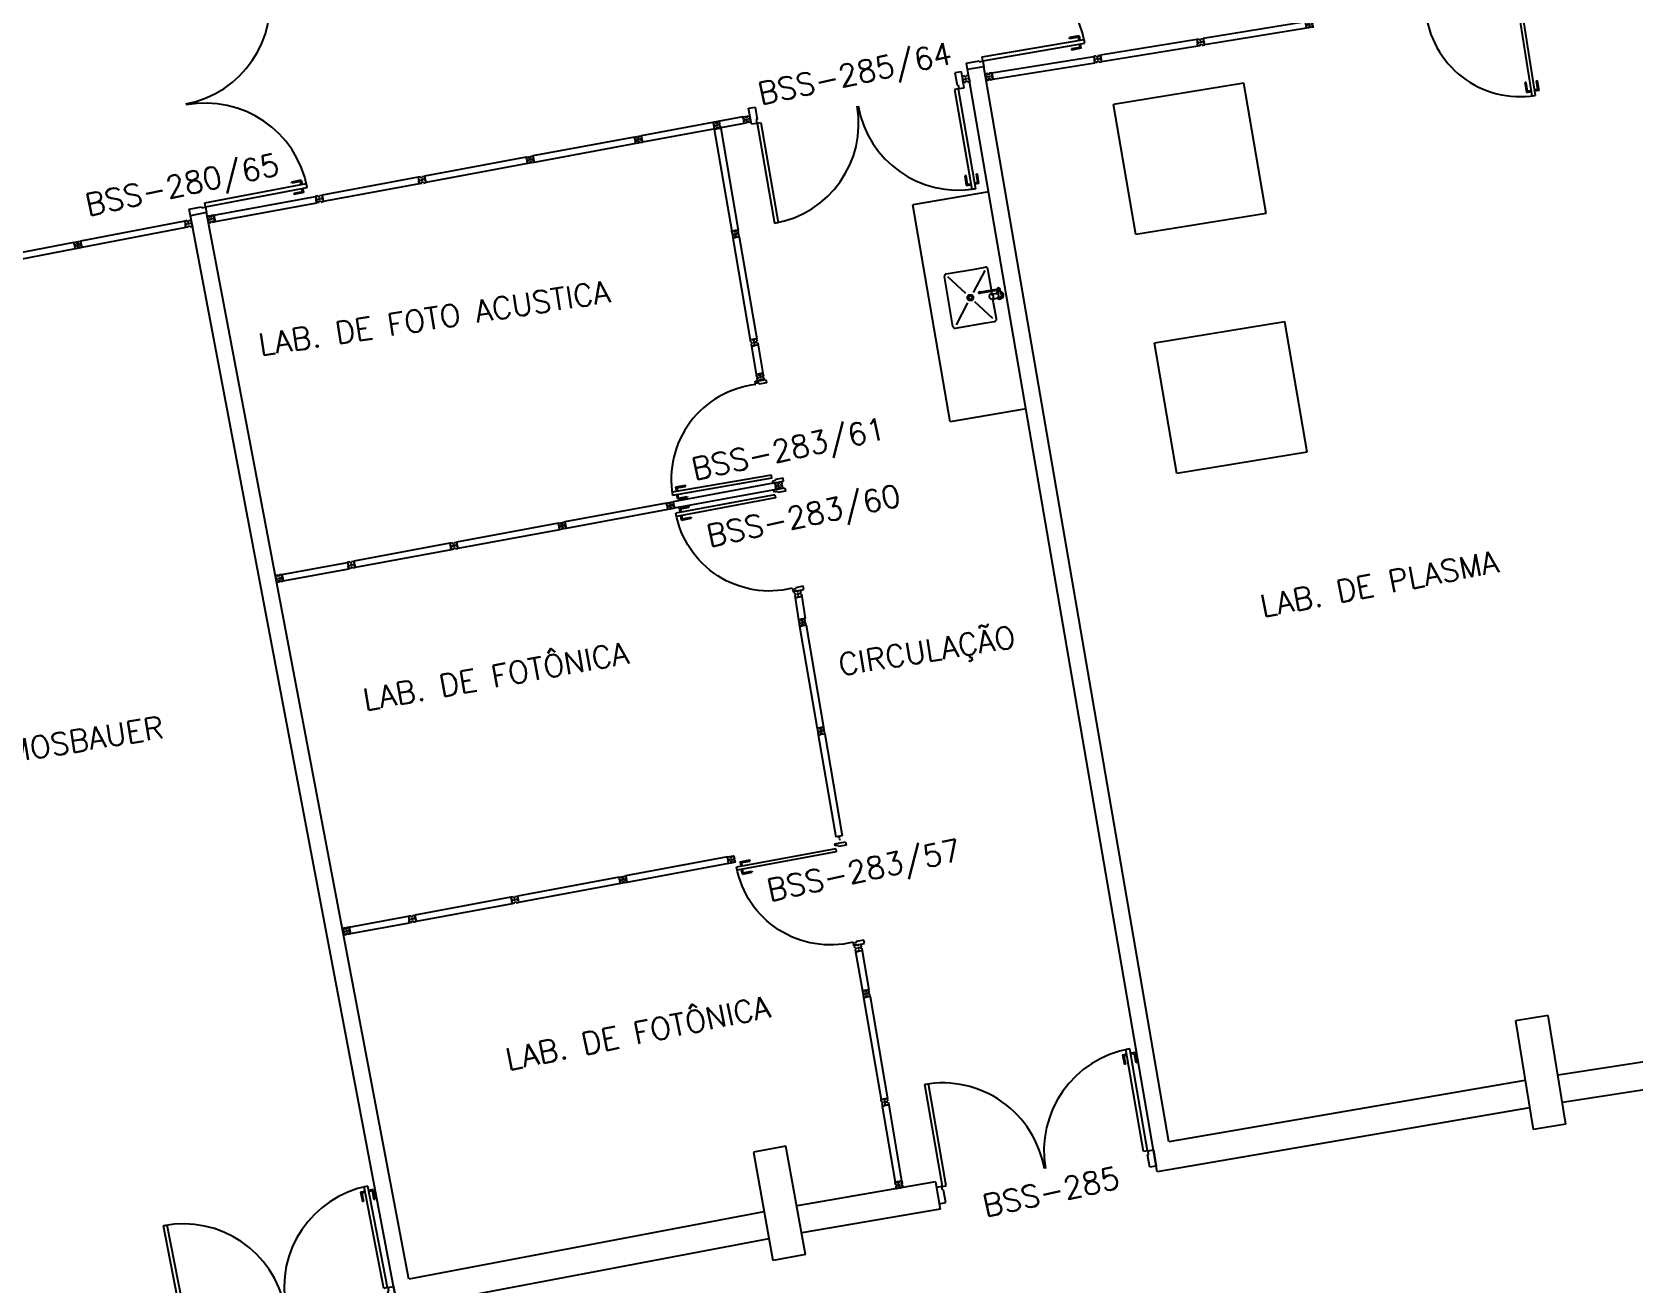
# Model space of a CAD drawing. Extents: x -152 to 150, y 325 to 437.
# Drawn here: x -79.58 to -65.03, y 405.13 to 416.5 of the extents above; entities that cross this region are included whole.
import ezdxf
from ezdxf.enums import TextEntityAlignment as Align

# ---------------------------------------------------------------- set-up
doc = ezdxf.new("R2010")
doc.units = 0
doc.header["$LTSCALE"] = 0.01
doc.header["$MEASUREMENT"] = 0
doc.header["$PDMODE"] = 98
doc.layers.get('0').update_dxf_attribs({"linetype": 'CONTINUOUS'})
doc.layers.get('DEFPOINTS').update_dxf_attribs({"linetype": 'CONTINUOUS'})
for name, color, linetype in [('ALV', 2, 'CONTINUOUS'), ('BANC', 2, 'CONTINUOUS'), ('CARIMBO', 7, 'CONTINUOUS'), ('DIV', 2, 'CONTINUOUS'), ('ESQ', 1, 'CONTINUOUS'), ('ESTR', 3, 'CONTINUOUS'), ('PEÇAS', 1, 'CONTINUOUS'), ('TEXTO', 2, 'CONTINUOUS'), ('TEXTO-CENTRO-CUSTO', 2, 'CONTINUOUS'), ('TEXTO-ENDEREÇO', 2, 'CONTINUOUS')]:
    doc.layers.add(name, color=color, linetype=linetype)
doc.styles.add('1', font='romans.shx')
doc.styles.add('UNB-100', font='simplex.shx', dxfattribs={"height": 3})
doc.styles.add('UNB-100-1', font='simplex.shx', dxfattribs={"height": 0.2})
doc.dimstyles.new('1-600', dxfattribs={"dimtxt": 1.1, "dimasz": 2.5, "dimexe": 2, "dimexo": 4, "dimgap": 0.2, "dimtad": 1, "dimdec": 0, "dimzin": 4, "dimdsep": 46, "dimlunit": 6, "dimtxsty": '1', "dimblk1": 'NONE', "dimblk2": 'NONE', "dimsah": 1, "dimcen": 0, "dimclrd": 2, "dimclre": 2, "dimclrt": 2, "dimadec": 0, "dimazin": 0, "dimtfac": 1, "dimtdec": 0, "dimtmove": 2, "dimatfit": 3, "dimldrblk": 'NONE', "dimfxl": 1, "dimtolj": 1, "dimtzin": 0, "dimarcsym": 0})

# ---------------------------------------------------------------- blocks, each defined once
blk = doc.blocks.new('DIVMT-SSC')
for p, q in [((0, 0.005), (0, -0.005)), ((0, -0.005), (0, 0.005)), ((-0.03, -0.03), (-0.03, -0.97)), ((0.006, -0.03), (-0.006, -0.03)), ((-0.005, 0), (0.005, 0)), ((0.005, 0), (-0.005, 0)), ((0.006, -0.02), (0.006, -0.03)), ((0.03, -0.03), (0.03, -0.97)), ((0.03, -0.97), (-0.03, -0.97)), ((-0.006, -0.98), (-0.006, -0.97)), ((-0.006, -0.98), (0.006, -0.98)), ((0.006, -1.001), (-0.006, -1.001)), ((0.005, -0.97), (-0.005, -0.97)), ((0, -0.994), (0, -1.007)), ((0.006, -0.98), (0.006, -0.97)), ((0, -1.02), (0, -1.021))]:
    blk.add_line(p, q)
blk.add_lwpolyline([(0.006, -0.02), (-0.006, -0.02), (0.006, -0.02), (0.006, -0.03), (0.03, -0.03), (0.03, -0.008), (0.02, -0.008), (0.02, 0.008), (0.03, 0.008), (0.03, 0.03), (0.006, 0.03), (0.006, 0.02), (-0.006, 0.02), (-0.006, 0.03), (-0.03, 0.03), (-0.03, 0.008), (-0.02, 0.008), (-0.02, -0.008), (-0.03, -0.008), (-0.03, -0.03), (-0.006, -0.03), (-0.006, -0.02), (-0.006, -0.03)])
blk = doc.blocks.new('PTDP-SSC')
at = {"color": 2}
for p, q in [((0.055, 1.015), (0.09, 1.015)), ((0.055, 0.075), (0.055, 1.015)), ((0.09, 0.075), (0.09, 1.015)), ((1.91, 0.075), (1.91, 1.015)), ((1.945, 1.015), (1.91, 1.015)), ((1.945, 0.075), (1.945, 1.015)), ((0.05, 0.075), (0, 0.075)), ((0, 0.075), (0, -0.075)), ((0.05, 0.04), (0.05, 0.075)), ((0.06, 0.04), (0.05, 0.04)), ((0.055, 0.075), (0.09, 0.075)), ((0.06, -0.075), (0.06, 0.04)), ((1.945, 0.075), (1.91, 0.075)), ((1.94, -0.075), (1.94, 0.04)), ((1.94, 0.04), (1.95, 0.04)), ((1.95, 0.04), (1.95, 0.075)), ((1.95, 0.075), (2, 0.075)), ((2, 0.075), (2, -0.075)), ((0, -0.075), (0.06, -0.075)), ((2, -0.075), (1.94, -0.075))]:
    blk.add_line(p, q, dxfattribs=at)
at = {"color": 1}
for centre, start, end in [((0.055, 0.075), 0, 90), ((1.945, 0.075), 90, 180)]:
    blk.add_arc(centre, 0.94, start, end, dxfattribs=at)
blk = doc.blocks.new('A$C31074930')
at = {"layer": 'DIV', "linetype": 'Continuous', "rotation": 180}
blk.add_blockref('PTDP-SSC', (1.97, 0.067), dxfattribs=at)
blk = doc.blocks.new('PDV2E-SSC')
at = {"layer": 'DIV'}
for p, q in [((0.034, 0.925), (0.034, 0.835)), ((0.034, 0.925), (0.074, 0.925)), ((0.044, 0.915), (0.044, 0.835)), ((0.044, 0.915), (0.074, 0.915)), ((0.076, 0.05), (0.076, 0.965)), ((0.106, 0.965), (0.076, 0.965)), ((0.106, 0.05), (0.106, 0.965)), ((0.148, 0.925), (0.108, 0.925)), ((0.138, 0.915), (0.108, 0.915)), ((0.138, 0.915), (0.138, 0.835)), ((0.148, 0.925), (0.148, 0.835)), ((0.044, 0.835), (0.034, 0.835)), ((0.138, 0.835), (0.148, 0.835)), ((0.031, 0.05), (0.031, -0.05)), ((0.051, 0.05), (0.031, 0.05)), ((0.051, 0.02), (0.051, 0.05)), ((0.051, 0.02), (0.061, 0.02)), ((0.061, -0.05), (0.061, 0.02)), ((0.076, 0.05), (0.106, 0.05)), ((0.95, 0.02), (0.94, 0.02)), ((0.94, -0.05), (0.94, 0.02)), ((0.95, 0.02), (0.95, 0.05)), ((0.95, 0.05), (0.97, 0.05)), ((0.97, 0.05), (0.97, 0.035)), ((0.97, 0.035), (0.97, -0.035)), ((0.031, -0.05), (0.061, -0.05)), ((0.97, -0.05), (0.94, -0.05)), ((0.97, -0.035), (0.97, -0.05))]:
    blk.add_line(p, q, dxfattribs=at)
at = {"layer": 'DIV', "color": 1}
blk.add_arc((0.076, 0.1), 0.865, 356.6786, 90, dxfattribs=at)
blk = doc.blocks.new('A$C73356FFD')
at = {"layer": 'DIV'}
for p, q in [((0.025, 0.03), (0.035, 0.03)), ((0.035, 0.03), (0.025, 0.03)), ((0.03, 0.025), (0.03, 0.035)), ((0.03, 0.035), (0.03, 0.025))]:
    blk.add_line(p, q, dxfattribs=at)
blk.add_lwpolyline([(0.009, 0.036), (0, 0.036), (0, 0.06), (0.022, 0.06), (0.022, 0.05), (0.038, 0.05), (0.038, 0.06), (0.06, 0.06), (0.06, 0.036), (0.05, 0.036), (0.05, 0.024), (0.06, 0.024), (0.06, 0), (0.038, 0), (0.038, 0.01), (0.022, 0.01), (0.022, 0), (0, 0), (0, 0.024), (0.009, 0.024)], close=True, dxfattribs=at)
blk = doc.blocks.new('A$C19D559F5')
at = {"linetype": 'Continuous'}
blk.add_blockref('A$C73356FFD', (0, 0), dxfattribs=at)
blk = doc.blocks.new('INOXA1-P')
for p, q in [((0.12, 0.23), (0.12, 0.047)), ((0.22, 0.25), (0.14, 0.25)), ((0.15, 0.22), (0.287, 0.043)), ((0.5, 0.25), (0.22, 0.25)), ((0.353, 0.043), (0.49, 0.22)), ((0.52, 0.23), (0.52, -0.23)), ((0.043, 0.008), (0.043, -0.022)), ((0.062, 0.04), (0.071, 0.04)), ((0.131, 0.048), (0.076, 0.043)), ((0.131, -0.002), (0.076, 0.003)), ((0.22, -0.027), (0.054, -0.027)), ((0.22, -0.037), (0.054, -0.037)), ((0.063, -0.003), (0.063, -0.021)), ((0.12, -0.001), (0.12, -0.027)), ((0.12, -0.037), (0.12, -0.23)), ((0.15, -0.22), (0.287, -0.043)), ((0.231, -0.027), (0.22, -0.027)), ((0.231, -0.037), (0.22, -0.037)), ((0.353, -0.043), (0.49, -0.22)), ((0.22, -0.25), (0.14, -0.25)), ((0.5, -0.25), (0.22, -0.25))]:
    blk.add_line(p, q)
blk.add_lwpolyline([(0.076, 0.003), (0.072, 0.004), (0.069, 0.009), (0.067, 0.015), (0.066, 0.023), (0.067, 0.031), (0.069, 0.037), (0.072, 0.042), (0.076, 0.043)])
blk.add_lwpolyline([(0.131, 0.048), (0.137, 0.046), (0.143, 0.041), (0.147, 0.033), (0.148, 0.023), (0.147, 0.013), (0.143, 0.006), (0.137, 0), (0.131, -0.002), (0.125, 0), (0.119, 0.006), (0.115, 0.013), (0.114, 0.023), (0.115, 0.033), (0.119, 0.041), (0.125, 0.046)], close=True)
for radius in [0.0266, 0.0163]:
    blk.add_circle((0.32, 0), radius)
for centre, radius, start, end in [((0.14, 0.23), 0.02, 90, 180), ((0.5, 0.23), 0.02, 360, 90), ((0.054, 0.023), 0.0349, 36.1705, 252.2568), ((0.054, 0.023), 0.0189, 62.7367, 235.7375), ((0.073, -0.003), 0.01, 102.8285, 180), ((0.054, 0.023), 0.0349, 285.5373, 323.9987), ((0.054, -0.032), 0.0145, 20.161, 339.839), ((0.054, -0.032), 0.005, 90.0037, 269.9963), ((0.231, -0.032), 0.00738, 222.6559, 137.3441), ((0.231, -0.032), 0.005, 269.9935, 90.0065), ((0.14, -0.23), 0.02, 180, 270), ((0.5, -0.23), 0.02, 270, 360)]:
    blk.add_arc(centre, radius, start, end)
blk = doc.blocks.new('*D67')
at = {"layer": 'DEFPOINTS', "color": 0, "transparency": 16777216}
for p in [(-16.911, 434.96), (25.872, 428.073), (25.783, 426.576), (-100.778, 416.69), (-100.424, 415.233)]:
    blk.add_point(p, dxfattribs=at)
at = {"layer": 'TEXTO-CENTRO-CUSTO', "color": 2, "lineweight": -2, "transparency": 16777216}
for p, q in [((26.11, 432.066), (26.377, 436.527)), ((-101.723, 420.577), (-102.785, 424.95))]:
    blk.add_line(p, q, dxfattribs=at)
blk.add_arc((0.36, 0.497), 434.806, 86.58537, 103.65854, dxfattribs=at)
at = {"layer": 'TEXTO-CENTRO-CUSTO', "color": 2, "transparency": 16777216, "insert": (-38.525, 434.313), "char_height": 1.1, "attachment_point": 5, "rotation": 5.122, "style": '1'}
blk.add_mtext('\\A1;Física', dxfattribs=at)
blk = doc.blocks.new('_NONE')
at = {"color": 0, "linetype": 'ByBlock'}
blk.add_circle((0, 0), 0.25, dxfattribs=at)
blk = doc.blocks.new('*D69')
at = {"layer": 'DEFPOINTS', "color": 0, "transparency": 16777216}
for p in [(-114.26, 419.921), (-107.85, 414.906), (-107.471, 413.455), (-114.89, 413.002), (-114.486, 411.557)]:
    blk.add_point(p, dxfattribs=at)
at = {"layer": 'TEXTO-CENTRO-CUSTO', "color": 2, "lineweight": -2, "transparency": 16777216}
for p, q in [((-108.86, 418.777), (-109.997, 423.13)), ((-115.966, 416.855), (-117.177, 421.189))]:
    blk.add_line(p, q, dxfattribs=at)
blk.add_arc((0.364, 0.48), 434.821, 104.63415, 105.60976, dxfattribs=at)

msp = doc.modelspace()

# ---------------------------------------------------------------- linework, layer by layer
at = {"layer": 'ALV'}
for p, q in [((-70.935, 416.181), (-71.083, 416.155)), ((-69.362, 406.146), (-71.083, 416.155)), ((-69.256, 406.418), (-70.935, 416.181)), ((-77.993, 414.856), (-78.14, 414.828)), ((-76.258, 404.898), (-78.14, 414.828)), ((-76.157, 405.172), (-77.993, 414.856)), ((-64.459, 407.218), (-65.72, 407.023)), ((-66.023, 406.974), (-69.256, 406.418)), ((-64.42, 406.971), (-65.681, 406.776)), ((-65.981, 406.727), (-69.362, 406.146)), ((-71.375, 406.054), (-72.632, 405.837)), ((-71.375, 406.054), (-71.332, 405.807)), ((-71.332, 405.807), (-72.589, 405.591)), ((-72.934, 405.783), (-76.157, 405.172)), ((-72.888, 405.537), (-76.258, 404.898))]:
    msp.add_line(p, q, dxfattribs=at)
at = {"layer": 'BANC'}
for p, q in [((-68.575, 416.032), (-69.76, 415.838)), ((-68.372, 414.849), (-68.575, 416.032)), ((-69.556, 414.656), (-69.76, 415.838)), ((-68.372, 414.849), (-69.556, 414.656)), ((-68.203, 413.863), (-69.387, 413.67)), ((-67.999, 412.681), (-68.203, 413.863)), ((-69.184, 412.488), (-69.387, 413.67)), ((-67.999, 412.681), (-69.184, 412.488))]:
    msp.add_line(p, q, dxfattribs=at)
at = {"layer": 'DIV'}
for p, q in [((-69.002, 416.428), (-69.878, 416.285)), ((-68.981, 416.432), (-69.002, 416.428)), ((-69.002, 416.428), (-68.993, 416.369)), ((-69.002, 416.428), (-68.999, 416.404)), ((-68.981, 416.432), (-68.979, 416.422)), ((-68.979, 416.422), (-68.963, 416.424)), ((-68.965, 416.434), (-68.943, 416.438)), ((-68.965, 416.434), (-68.963, 416.424)), ((-68.939, 416.414), (-68.943, 416.438)), ((-70.864, 416.126), (-69.938, 416.275)), ((-69.916, 416.279), (-69.937, 416.276)), ((-69.937, 416.276), (-69.928, 416.216)), ((-69.937, 416.276), (-69.933, 416.252)), ((-69.916, 416.279), (-69.914, 416.269)), ((-69.914, 416.269), (-69.898, 416.272)), ((-69.9, 416.282), (-69.878, 416.285)), ((-69.9, 416.282), (-69.898, 416.272)), ((-69.874, 416.262), (-69.878, 416.285)), ((-69.878, 416.285), (-69.868, 416.226)), ((-68.993, 416.369), (-69.868, 416.226)), ((-68.989, 416.406), (-68.999, 416.404)), ((-68.989, 416.406), (-68.999, 416.404)), ((-68.998, 416.403), (-68.997, 416.394)), ((-68.987, 416.394), (-68.997, 416.393)), ((-68.987, 416.394), (-68.997, 416.393)), ((-68.993, 416.369), (-68.997, 416.393)), ((-68.993, 416.369), (-68.996, 416.39)), ((-68.996, 416.39), (-68.993, 416.372)), ((-68.971, 416.372), (-68.993, 416.369)), ((-68.987, 416.394), (-68.989, 416.406)), ((-68.989, 416.406), (-68.987, 416.394)), ((-68.963, 416.404), (-68.973, 416.403)), ((-68.973, 416.403), (-68.963, 416.404)), ((-68.973, 416.382), (-68.957, 416.385)), ((-68.971, 416.372), (-68.973, 416.382)), ((-68.967, 416.398), (-68.969, 416.408)), ((-68.969, 416.408), (-68.967, 416.398)), ((-68.955, 416.375), (-68.957, 416.385)), ((-68.955, 416.375), (-68.933, 416.379)), ((-68.949, 416.413), (-68.939, 416.414)), ((-68.949, 416.413), (-68.947, 416.401)), ((-68.947, 416.401), (-68.937, 416.402)), ((-68.937, 416.402), (-68.933, 416.379)), ((-70.864, 416.126), (-70.854, 416.067)), ((-70.854, 416.067), (-69.927, 416.216)), ((-69.924, 416.253), (-69.933, 416.252)), ((-69.924, 416.253), (-69.933, 416.252)), ((-69.933, 416.251), (-69.932, 416.241)), ((-69.922, 416.242), (-69.932, 416.24)), ((-69.922, 416.242), (-69.932, 416.24)), ((-69.928, 416.216), (-69.932, 416.24)), ((-69.928, 416.216), (-69.931, 416.237)), ((-69.931, 416.237), (-69.928, 416.219)), ((-69.906, 416.22), (-69.928, 416.216)), ((-69.922, 416.242), (-69.924, 416.253)), ((-69.924, 416.253), (-69.922, 416.242)), ((-69.922, 416.248), (-69.923, 416.248)), ((-69.897, 416.252), (-69.91, 416.25)), ((-69.898, 416.252), (-69.908, 416.25)), ((-69.908, 416.25), (-69.898, 416.252)), ((-69.908, 416.23), (-69.892, 416.232)), ((-69.906, 416.22), (-69.908, 416.23)), ((-69.905, 416.257), (-69.903, 416.245)), ((-69.902, 416.246), (-69.904, 416.256)), ((-69.904, 416.256), (-69.902, 416.246)), ((-69.89, 416.223), (-69.892, 416.232)), ((-69.89, 416.223), (-69.868, 416.226)), ((-69.884, 416.26), (-69.874, 416.262)), ((-69.884, 416.26), (-69.874, 416.262)), ((-69.884, 416.26), (-69.882, 416.248)), ((-69.882, 416.248), (-69.884, 416.26)), ((-69.882, 416.248), (-69.872, 416.25)), ((-69.882, 416.248), (-69.872, 416.25)), ((-69.874, 416.261), (-69.872, 416.251)), ((-69.872, 416.25), (-69.868, 416.226)), ((-71.112, 416.098), (-71.134, 416.094)), ((-71.134, 416.094), (-71.129, 416.07)), ((-71.134, 416.094), (-71.123, 416.035)), ((-71.12, 416.072), (-71.129, 416.07)), ((-71.12, 416.072), (-71.129, 416.07)), ((-71.129, 416.069), (-71.127, 416.06)), ((-71.118, 416.06), (-71.127, 416.059)), ((-71.118, 416.06), (-71.127, 416.059)), ((-71.123, 416.035), (-71.127, 416.059)), ((-71.126, 416.056), (-71.123, 416.038)), ((-71.123, 416.035), (-71.126, 416.056)), ((-71.101, 416.039), (-71.123, 416.035)), ((-71.12, 416.072), (-71.118, 416.06)), ((-71.118, 416.06), (-71.12, 416.072)), ((-71.112, 416.098), (-71.11, 416.088)), ((-71.11, 416.088), (-71.094, 416.091)), ((-71.104, 416.069), (-71.094, 416.071)), ((-71.094, 416.071), (-71.104, 416.069)), ((-71.103, 416.049), (-71.087, 416.052)), ((-71.101, 416.039), (-71.103, 416.049)), ((-71.1, 416.075), (-71.098, 416.065)), ((-71.098, 416.065), (-71.1, 416.075)), ((-71.096, 416.101), (-71.075, 416.105)), ((-71.096, 416.101), (-71.094, 416.091)), ((-71.085, 416.042), (-71.087, 416.052)), ((-71.085, 416.042), (-71.064, 416.046)), ((-71.08, 416.08), (-71.07, 416.081)), ((-71.08, 416.08), (-71.077, 416.068)), ((-71.077, 416.068), (-71.068, 416.07)), ((-71.07, 416.081), (-71.075, 416.105)), ((-71.068, 416.07), (-71.064, 416.046)), ((-70.908, 416.088), (-70.909, 416.088)), ((-70.882, 416.092), (-70.896, 416.09)), ((-70.89, 416.098), (-70.888, 416.085)), ((-70.869, 416.101), (-70.86, 416.102)), ((-70.867, 416.089), (-70.869, 416.101)), ((-70.867, 416.089), (-70.858, 416.09)), ((-70.86, 416.101), (-70.858, 416.091)), ((-76.073, 415.177), (-76.945, 415.015)), ((-76.062, 415.118), (-76.934, 414.956)), ((-76.051, 415.181), (-76.073, 415.177)), ((-76.073, 415.177), (-76.069, 415.154)), ((-76.073, 415.177), (-76.062, 415.118)), ((-76.059, 415.155), (-76.069, 415.154)), ((-76.059, 415.155), (-76.069, 415.154)), ((-76.068, 415.153), (-76.067, 415.143)), ((-76.057, 415.143), (-76.066, 415.142)), ((-76.057, 415.143), (-76.066, 415.142)), ((-76.062, 415.118), (-76.066, 415.142)), ((-76.066, 415.139), (-76.062, 415.121)), ((-76.062, 415.118), (-76.066, 415.139)), ((-76.04, 415.122), (-76.062, 415.118)), ((-76.059, 415.155), (-76.057, 415.143)), ((-76.057, 415.143), (-76.059, 415.155)), ((-76.051, 415.181), (-76.049, 415.171)), ((-76.049, 415.171), (-76.034, 415.174)), ((-76.043, 415.152), (-76.033, 415.154)), ((-76.033, 415.154), (-76.043, 415.152)), ((-76.042, 415.132), (-76.026, 415.135)), ((-76.04, 415.122), (-76.042, 415.132)), ((-76.039, 415.158), (-76.037, 415.148)), ((-76.037, 415.148), (-76.039, 415.158)), ((-76.036, 415.184), (-76.014, 415.188)), ((-76.036, 415.184), (-76.034, 415.174)), ((-76.025, 415.125), (-76.026, 415.135)), ((-76.025, 415.125), (-76.003, 415.129)), ((-76.019, 415.163), (-76.01, 415.164)), ((-76.019, 415.163), (-76.017, 415.151)), ((-76.017, 415.151), (-76.007, 415.153)), ((-76.01, 415.164), (-76.014, 415.188)), ((-76.007, 415.153), (-76.003, 415.129)), ((-71.097, 415.192), (-71.107, 415.19)), ((-71.093, 415.101), (-71.107, 415.19)), ((-71.085, 415.113), (-71.097, 415.192)), ((-71.093, 415.101), (-71.053, 415.107)), ((-71.085, 415.113), (-71.055, 415.117)), ((-70.991, 415.127), (-71.021, 415.123)), ((-70.98, 415.119), (-71.019, 415.113)), ((-71.004, 415.207), (-70.994, 415.208)), ((-70.991, 415.127), (-71.004, 415.207)), ((-70.98, 415.119), (-70.994, 415.208)), ((-77.927, 414.833), (-77.005, 415.003)), ((-76.983, 415.008), (-77.004, 415.004)), ((-77.004, 415.004), (-77, 414.98)), ((-77.004, 415.004), (-76.993, 414.945)), ((-76.99, 414.982), (-77, 414.98)), ((-76.99, 414.982), (-77, 414.98)), ((-77, 414.979), (-76.998, 414.969)), ((-76.988, 414.97), (-76.998, 414.968)), ((-76.988, 414.97), (-76.998, 414.968)), ((-76.993, 414.945), (-76.998, 414.968)), ((-76.997, 414.966), (-76.994, 414.948)), ((-76.993, 414.945), (-76.997, 414.966)), ((-76.99, 414.982), (-76.988, 414.97)), ((-76.988, 414.97), (-76.99, 414.982)), ((-76.989, 414.976), (-76.99, 414.976)), ((-76.983, 415.008), (-76.981, 414.998)), ((-76.981, 414.998), (-76.965, 415.001)), ((-76.963, 414.981), (-76.976, 414.979)), ((-76.974, 414.979), (-76.964, 414.981)), ((-76.964, 414.981), (-76.974, 414.979)), ((-76.973, 414.959), (-76.958, 414.962)), ((-76.971, 414.986), (-76.969, 414.974)), ((-76.97, 414.985), (-76.968, 414.975)), ((-76.968, 414.975), (-76.97, 414.985)), ((-76.967, 415.011), (-76.945, 415.015)), ((-76.967, 415.011), (-76.965, 415.001)), ((-76.956, 414.952), (-76.958, 414.962)), ((-76.95, 414.989), (-76.941, 414.991)), ((-76.95, 414.989), (-76.941, 414.991)), ((-76.948, 414.978), (-76.95, 414.989)), ((-76.95, 414.989), (-76.948, 414.978)), ((-76.948, 414.978), (-76.939, 414.979)), ((-76.948, 414.978), (-76.939, 414.979)), ((-76.945, 415.015), (-76.934, 414.956)), ((-76.941, 414.991), (-76.945, 415.015)), ((-76.941, 414.99), (-76.939, 414.98)), ((-76.939, 414.979), (-76.934, 414.956)), ((-77.927, 414.833), (-77.916, 414.774)), ((-77.916, 414.775), (-76.993, 414.945)), ((-76.972, 414.949), (-76.993, 414.945)), ((-76.972, 414.949), (-76.973, 414.959)), ((-76.956, 414.952), (-76.934, 414.956)), ((-78.191, 414.779), (-79.138, 414.597)), ((-78.18, 414.72), (-79.127, 414.538)), ((-78.17, 414.783), (-78.191, 414.779)), ((-78.191, 414.779), (-78.18, 414.72)), ((-78.191, 414.779), (-78.187, 414.755)), ((-78.178, 414.757), (-78.187, 414.755)), ((-78.178, 414.757), (-78.187, 414.755)), ((-78.187, 414.754), (-78.185, 414.745)), ((-78.175, 414.745), (-78.185, 414.744)), ((-78.175, 414.745), (-78.185, 414.744)), ((-78.18, 414.72), (-78.185, 414.744)), ((-78.184, 414.741), (-78.181, 414.723)), ((-78.18, 414.72), (-78.184, 414.741)), ((-78.159, 414.724), (-78.18, 414.72)), ((-78.178, 414.757), (-78.175, 414.745)), ((-78.175, 414.745), (-78.178, 414.757)), ((-78.17, 414.783), (-78.168, 414.773)), ((-78.168, 414.773), (-78.152, 414.776)), ((-78.161, 414.754), (-78.151, 414.756)), ((-78.151, 414.756), (-78.161, 414.754)), ((-78.16, 414.734), (-78.145, 414.737)), ((-78.159, 414.724), (-78.16, 414.734)), ((-78.157, 414.76), (-78.155, 414.75)), ((-78.155, 414.75), (-78.157, 414.76)), ((-78.154, 414.786), (-78.133, 414.79)), ((-78.154, 414.786), (-78.152, 414.776)), ((-78.143, 414.727), (-78.145, 414.737)), ((-78.143, 414.727), (-78.121, 414.731)), ((-78.137, 414.765), (-78.128, 414.767)), ((-78.137, 414.765), (-78.135, 414.753)), ((-78.135, 414.753), (-78.126, 414.755)), ((-78.128, 414.767), (-78.133, 414.79)), ((-78.126, 414.755), (-78.121, 414.731)), ((-77.97, 414.795), (-77.972, 414.795)), ((-77.945, 414.8), (-77.958, 414.797)), ((-77.953, 414.805), (-77.951, 414.792)), ((-77.932, 414.808), (-77.923, 414.81)), ((-77.93, 414.796), (-77.932, 414.808)), ((-77.93, 414.796), (-77.92, 414.798)), ((-77.922, 414.809), (-77.921, 414.799)), ((-79.181, 414.558), (-79.182, 414.558)), ((-79.155, 414.563), (-79.169, 414.56)), ((-79.164, 414.568), (-79.161, 414.556)), ((-79.143, 414.572), (-79.133, 414.573)), ((-79.14, 414.56), (-79.143, 414.572)), ((-79.14, 414.56), (-79.131, 414.562)), ((-79.138, 414.597), (-79.127, 414.538)), ((-79.133, 414.572), (-79.131, 414.563)), ((-73.032, 413.705), (-73.056, 413.701)), ((-73.052, 413.679), (-73.056, 413.701)), ((-73.052, 413.679), (-73.042, 413.681)), ((-73.049, 413.664), (-73.039, 413.665)), ((-73.049, 413.664), (-73.046, 413.642)), ((-72.986, 413.652), (-73.046, 413.642)), ((-73.039, 413.665), (-73.042, 413.681)), ((-73.03, 413.696), (-73.032, 413.705)), ((-73.019, 413.698), (-73.03, 413.696)), ((-73.016, 413.678), (-73.026, 413.676)), ((-73.026, 413.676), (-73.016, 413.678)), ((-73.012, 413.657), (-73.023, 413.655)), ((-73.023, 413.655), (-73.012, 413.657)), ((-73.023, 413.655), (-73.022, 413.646)), ((-73.023, 413.655), (-73.022, 413.646)), ((-73.02, 413.672), (-73.022, 413.682)), ((-73.022, 413.682), (-73.02, 413.672)), ((-73.02, 413.707), (-72.997, 413.711)), ((-73.019, 413.698), (-73.02, 413.707)), ((-73.012, 413.657), (-73.01, 413.648)), ((-73.012, 413.657), (-73.01, 413.648)), ((-72.986, 413.652), (-73.01, 413.648)), ((-72.993, 413.69), (-73.003, 413.688)), ((-73, 413.672), (-73.003, 413.688)), ((-72.99, 413.674), (-73, 413.672)), ((-72.993, 413.69), (-72.997, 413.711)), ((-72.99, 413.674), (-72.986, 413.652)), ((-72.986, 413.652), (-72.943, 413.397)), ((-73.046, 413.642), (-73.022, 413.646)), ((-73.046, 413.642), (-73.025, 413.646)), ((-73.046, 413.642), (-73.002, 413.387)), ((-73.025, 413.646), (-73.043, 413.643)), ((-73.011, 413.648), (-73.021, 413.646)), ((-72.943, 413.397), (-73.002, 413.387)), ((-72.976, 413.382), (-72.978, 413.391)), ((-72.967, 413.393), (-72.977, 413.391)), ((-72.976, 413.382), (-72.965, 413.384)), ((-72.961, 413.363), (-72.973, 413.361)), ((-72.968, 413.369), (-72.966, 413.355)), ((-72.965, 413.384), (-72.966, 413.393)), ((-72.964, 413.343), (-72.964, 413.342)), ((-75.783, 411.854), (-76.655, 411.692)), ((-75.772, 411.795), (-76.644, 411.633)), ((-75.761, 411.858), (-75.783, 411.854)), ((-75.783, 411.854), (-75.772, 411.795)), ((-75.783, 411.854), (-75.778, 411.83)), ((-75.769, 411.832), (-75.778, 411.83)), ((-75.769, 411.832), (-75.778, 411.83)), ((-75.778, 411.829), (-75.776, 411.82)), ((-75.767, 411.82), (-75.776, 411.819)), ((-75.767, 411.82), (-75.776, 411.819)), ((-75.772, 411.795), (-75.776, 411.819)), ((-75.772, 411.795), (-75.776, 411.816)), ((-75.776, 411.816), (-75.772, 411.798)), ((-75.75, 411.799), (-75.772, 411.795)), ((-75.767, 411.82), (-75.769, 411.832)), ((-75.769, 411.832), (-75.767, 411.82)), ((-75.761, 411.858), (-75.759, 411.848)), ((-75.759, 411.848), (-75.743, 411.851)), ((-75.743, 411.831), (-75.753, 411.829)), ((-75.753, 411.829), (-75.743, 411.831)), ((-75.752, 411.809), (-75.736, 411.812)), ((-75.75, 411.799), (-75.752, 411.809)), ((-75.747, 411.825), (-75.749, 411.835)), ((-75.749, 411.835), (-75.747, 411.825)), ((-75.745, 411.861), (-75.724, 411.865)), ((-75.745, 411.861), (-75.743, 411.851)), ((-75.734, 411.802), (-75.736, 411.812)), ((-75.734, 411.802), (-75.713, 411.806)), ((-75.729, 411.84), (-75.719, 411.841)), ((-75.729, 411.84), (-75.726, 411.828)), ((-75.726, 411.828), (-75.717, 411.829)), ((-75.719, 411.841), (-75.724, 411.865)), ((-75.717, 411.829), (-75.713, 411.806)), ((-77.309, 411.571), (-76.714, 411.68)), ((-77.298, 411.512), (-76.703, 411.621)), ((-76.692, 411.685), (-76.714, 411.681)), ((-76.714, 411.681), (-76.703, 411.622)), ((-76.714, 411.681), (-76.71, 411.657)), ((-76.7, 411.659), (-76.71, 411.657)), ((-76.7, 411.659), (-76.71, 411.657)), ((-76.709, 411.656), (-76.708, 411.646)), ((-76.698, 411.647), (-76.707, 411.645)), ((-76.698, 411.647), (-76.707, 411.645)), ((-76.703, 411.622), (-76.707, 411.645)), ((-76.703, 411.622), (-76.707, 411.642)), ((-76.707, 411.642), (-76.704, 411.625)), ((-76.681, 411.626), (-76.703, 411.622)), ((-76.698, 411.647), (-76.7, 411.659)), ((-76.7, 411.659), (-76.698, 411.647)), ((-76.698, 411.653), (-76.699, 411.653)), ((-76.692, 411.685), (-76.69, 411.675)), ((-76.69, 411.675), (-76.675, 411.678)), ((-76.673, 411.658), (-76.686, 411.655)), ((-76.674, 411.658), (-76.684, 411.656)), ((-76.684, 411.656), (-76.674, 411.658)), ((-76.683, 411.636), (-76.667, 411.638)), ((-76.681, 411.626), (-76.683, 411.636)), ((-76.681, 411.663), (-76.678, 411.65)), ((-76.678, 411.652), (-76.68, 411.662)), ((-76.68, 411.662), (-76.678, 411.652)), ((-76.677, 411.688), (-76.655, 411.692)), ((-76.677, 411.688), (-76.675, 411.678)), ((-76.666, 411.629), (-76.667, 411.638)), ((-76.666, 411.629), (-76.644, 411.633)), ((-76.66, 411.666), (-76.651, 411.668)), ((-76.66, 411.666), (-76.651, 411.668)), ((-76.66, 411.666), (-76.658, 411.654)), ((-76.658, 411.654), (-76.66, 411.666)), ((-76.658, 411.654), (-76.648, 411.656)), ((-76.658, 411.654), (-76.648, 411.656)), ((-76.651, 411.668), (-76.655, 411.692)), ((-76.655, 411.692), (-76.644, 411.633)), ((-76.65, 411.667), (-76.649, 411.657)), ((-76.648, 411.656), (-76.644, 411.633)), ((-77.352, 411.533), (-77.353, 411.532)), ((-77.327, 411.537), (-77.34, 411.535)), ((-77.335, 411.542), (-77.332, 411.53)), ((-77.314, 411.546), (-77.305, 411.548)), ((-77.312, 411.534), (-77.314, 411.546)), ((-77.312, 411.534), (-77.302, 411.536)), ((-77.309, 411.571), (-77.298, 411.512)), ((-77.304, 411.547), (-77.302, 411.537)), ((-72.635, 411.422), (-72.659, 411.418)), ((-72.655, 411.396), (-72.659, 411.418)), ((-72.655, 411.396), (-72.645, 411.398)), ((-72.652, 411.38), (-72.642, 411.382)), ((-72.652, 411.38), (-72.649, 411.358)), ((-72.589, 411.369), (-72.649, 411.358)), ((-72.649, 411.358), (-72.625, 411.363)), ((-72.649, 411.358), (-72.628, 411.362)), ((-72.649, 411.358), (-72.619, 411.159)), ((-72.628, 411.362), (-72.646, 411.359)), ((-72.642, 411.382), (-72.645, 411.398)), ((-72.633, 411.412), (-72.635, 411.422)), ((-72.622, 411.414), (-72.633, 411.412)), ((-72.619, 411.394), (-72.629, 411.392)), ((-72.629, 411.392), (-72.619, 411.394)), ((-72.615, 411.374), (-72.627, 411.372)), ((-72.627, 411.372), (-72.615, 411.374)), ((-72.627, 411.372), (-72.625, 411.363)), ((-72.627, 411.372), (-72.625, 411.363)), ((-72.623, 411.388), (-72.625, 411.398)), ((-72.625, 411.398), (-72.623, 411.388)), ((-72.614, 411.364), (-72.624, 411.363)), ((-72.623, 411.424), (-72.6, 411.428)), ((-72.622, 411.414), (-72.623, 411.424)), ((-72.615, 411.374), (-72.613, 411.365)), ((-72.615, 411.374), (-72.613, 411.365)), ((-72.589, 411.369), (-72.613, 411.365)), ((-72.596, 411.406), (-72.606, 411.404)), ((-72.603, 411.389), (-72.606, 411.404)), ((-72.593, 411.39), (-72.603, 411.389)), ((-72.596, 411.406), (-72.6, 411.428)), ((-72.593, 411.39), (-72.589, 411.369)), ((-72.589, 411.369), (-72.559, 411.169)), ((-72.559, 411.169), (-72.619, 411.159)), ((-72.593, 411.154), (-72.595, 411.163)), ((-72.584, 411.165), (-72.594, 411.163)), ((-72.593, 411.154), (-72.582, 411.156)), ((-72.578, 411.135), (-72.59, 411.133)), ((-72.585, 411.141), (-72.583, 411.127)), ((-72.582, 411.156), (-72.583, 411.165)), ((-72.581, 411.115), (-72.58, 411.114)), ((-75.23, 408.639), (-76.102, 408.477)), ((-75.219, 408.58), (-76.091, 408.418)), ((-75.208, 408.643), (-75.23, 408.639)), ((-75.23, 408.639), (-75.219, 408.58)), ((-75.23, 408.639), (-75.226, 408.616)), ((-75.216, 408.618), (-75.226, 408.616)), ((-75.216, 408.618), (-75.226, 408.616)), ((-75.225, 408.615), (-75.224, 408.605)), ((-75.214, 408.606), (-75.223, 408.604)), ((-75.214, 408.606), (-75.223, 408.604)), ((-75.219, 408.58), (-75.223, 408.604)), ((-75.219, 408.58), (-75.223, 408.601)), ((-75.223, 408.601), (-75.22, 408.583)), ((-75.197, 408.584), (-75.219, 408.58)), ((-75.214, 408.606), (-75.216, 408.618)), ((-75.216, 408.618), (-75.214, 408.606)), ((-75.208, 408.643), (-75.206, 408.634)), ((-75.206, 408.634), (-75.191, 408.637)), ((-75.19, 408.616), (-75.2, 408.615)), ((-75.2, 408.615), (-75.19, 408.616)), ((-75.199, 408.594), (-75.183, 408.597)), ((-75.197, 408.584), (-75.199, 408.594)), ((-75.194, 408.61), (-75.196, 408.62)), ((-75.196, 408.62), (-75.194, 408.61)), ((-75.193, 408.646), (-75.171, 408.65)), ((-75.193, 408.646), (-75.191, 408.637)), ((-75.182, 408.587), (-75.183, 408.597)), ((-75.182, 408.587), (-75.16, 408.591)), ((-75.176, 408.625), (-75.167, 408.627)), ((-75.176, 408.625), (-75.174, 408.613)), ((-75.174, 408.613), (-75.164, 408.615)), ((-75.167, 408.627), (-75.171, 408.65)), ((-75.164, 408.615), (-75.16, 408.591)), ((-76.698, 408.368), (-76.162, 408.466)), ((-76.14, 408.47), (-76.161, 408.466)), ((-76.161, 408.466), (-76.15, 408.407)), ((-76.161, 408.466), (-76.157, 408.443)), ((-76.148, 408.444), (-76.157, 408.443)), ((-76.148, 408.444), (-76.157, 408.443)), ((-76.157, 408.442), (-76.155, 408.432)), ((-76.145, 408.433), (-76.155, 408.431)), ((-76.145, 408.433), (-76.155, 408.431)), ((-76.15, 408.407), (-76.155, 408.431)), ((-76.15, 408.407), (-76.154, 408.428)), ((-76.154, 408.428), (-76.151, 408.41)), ((-76.145, 408.433), (-76.148, 408.444)), ((-76.148, 408.444), (-76.145, 408.433)), ((-76.146, 408.439), (-76.147, 408.438)), ((-76.14, 408.47), (-76.138, 408.46)), ((-76.138, 408.46), (-76.122, 408.463)), ((-76.12, 408.443), (-76.133, 408.441)), ((-76.121, 408.443), (-76.131, 408.441)), ((-76.131, 408.441), (-76.121, 408.443)), ((-76.13, 408.421), (-76.115, 408.424)), ((-76.129, 408.411), (-76.13, 408.421)), ((-76.128, 408.448), (-76.126, 408.436)), ((-76.125, 408.437), (-76.127, 408.447)), ((-76.127, 408.447), (-76.125, 408.437)), ((-76.124, 408.473), (-76.102, 408.477)), ((-76.124, 408.473), (-76.122, 408.463)), ((-76.113, 408.414), (-76.115, 408.424)), ((-76.113, 408.414), (-76.091, 408.418)), ((-76.107, 408.452), (-76.098, 408.454)), ((-76.107, 408.452), (-76.098, 408.454)), ((-76.107, 408.452), (-76.105, 408.44)), ((-76.105, 408.44), (-76.107, 408.452)), ((-76.105, 408.44), (-76.096, 408.442)), ((-76.105, 408.44), (-76.096, 408.442)), ((-76.098, 408.454), (-76.102, 408.477)), ((-76.102, 408.477), (-76.091, 408.418)), ((-76.098, 408.453), (-76.096, 408.443)), ((-76.096, 408.442), (-76.091, 408.418)), ((-76.741, 408.329), (-76.742, 408.329)), ((-76.716, 408.334), (-76.729, 408.331)), ((-76.724, 408.339), (-76.722, 408.326)), ((-76.703, 408.342), (-76.694, 408.344)), ((-76.701, 408.331), (-76.703, 408.342)), ((-76.701, 408.331), (-76.691, 408.332)), ((-76.698, 408.368), (-76.687, 408.309)), ((-76.693, 408.343), (-76.692, 408.333)), ((-76.687, 408.309), (-76.15, 408.407)), ((-76.129, 408.411), (-76.15, 408.407)), ((-72.087, 408.207), (-72.11, 408.203)), ((-72.107, 408.181), (-72.11, 408.203)), ((-72.107, 408.181), (-72.097, 408.183)), ((-72.104, 408.166), (-72.094, 408.167)), ((-72.104, 408.166), (-72.1, 408.144)), ((-72.041, 408.154), (-72.1, 408.144)), ((-72.1, 408.144), (-72.077, 408.148)), ((-72.1, 408.144), (-72.079, 408.148)), ((-72.1, 408.144), (-72.039, 407.788)), ((-72.094, 408.167), (-72.097, 408.183)), ((-72.079, 408.148), (-72.097, 408.145)), ((-72.085, 408.198), (-72.087, 408.207)), ((-72.073, 408.2), (-72.085, 408.198)), ((-72.071, 408.18), (-72.081, 408.178)), ((-72.081, 408.178), (-72.071, 408.18)), ((-72.066, 408.159), (-72.078, 408.157)), ((-72.078, 408.157), (-72.066, 408.159)), ((-72.078, 408.157), (-72.077, 408.148)), ((-72.078, 408.157), (-72.077, 408.148)), ((-72.075, 408.174), (-72.077, 408.184)), ((-72.077, 408.184), (-72.075, 408.174)), ((-72.066, 408.15), (-72.076, 408.148)), ((-72.075, 408.209), (-72.051, 408.213)), ((-72.073, 408.2), (-72.075, 408.209)), ((-72.066, 408.159), (-72.065, 408.15)), ((-72.066, 408.159), (-72.065, 408.15)), ((-72.041, 408.154), (-72.065, 408.15)), ((-72.047, 408.192), (-72.057, 408.19)), ((-72.055, 408.174), (-72.057, 408.19)), ((-72.045, 408.176), (-72.055, 408.174)), ((-72.047, 408.192), (-72.051, 408.213)), ((-72.045, 408.176), (-72.041, 408.154)), ((-72.041, 408.154), (-71.98, 407.798)), ((-71.98, 407.798), (-72.039, 407.788)), ((-72.014, 407.783), (-72.015, 407.792)), ((-72.004, 407.794), (-72.014, 407.792)), ((-72.014, 407.783), (-72.002, 407.785)), ((-71.998, 407.764), (-72.01, 407.762)), ((-72.005, 407.77), (-72.003, 407.756)), ((-72.002, 407.785), (-72.003, 407.794)), ((-72.001, 407.744), (-72.001, 407.743)), ((-71.846, 406.806), (-71.869, 406.802)), ((-71.866, 406.781), (-71.869, 406.802)), ((-71.866, 406.781), (-71.856, 406.782)), ((-71.863, 406.765), (-71.853, 406.767)), ((-71.863, 406.765), (-71.859, 406.743)), ((-71.8, 406.753), (-71.859, 406.743)), ((-71.859, 406.743), (-71.836, 406.747)), ((-71.859, 406.743), (-71.839, 406.747)), ((-71.859, 406.743), (-71.742, 406.051)), ((-71.853, 406.767), (-71.856, 406.782)), ((-71.839, 406.747), (-71.856, 406.744)), ((-71.844, 406.797), (-71.846, 406.806)), ((-71.832, 406.799), (-71.844, 406.797)), ((-71.83, 406.779), (-71.84, 406.777)), ((-71.84, 406.777), (-71.83, 406.779)), ((-71.825, 406.759), (-71.837, 406.757)), ((-71.837, 406.757), (-71.825, 406.759)), ((-71.837, 406.757), (-71.836, 406.747)), ((-71.837, 406.757), (-71.836, 406.747)), ((-71.834, 406.773), (-71.836, 406.783)), ((-71.836, 406.783), (-71.834, 406.773)), ((-71.825, 406.749), (-71.835, 406.748)), ((-71.834, 406.809), (-71.81, 406.813)), ((-71.832, 406.799), (-71.834, 406.809)), ((-71.825, 406.759), (-71.824, 406.749)), ((-71.825, 406.759), (-71.824, 406.749)), ((-71.8, 406.753), (-71.824, 406.749)), ((-71.807, 406.791), (-71.816, 406.789)), ((-71.814, 406.773), (-71.816, 406.789)), ((-71.804, 406.775), (-71.814, 406.773)), ((-71.807, 406.791), (-71.81, 406.813)), ((-71.804, 406.775), (-71.8, 406.753)), ((-71.8, 406.753), (-71.683, 406.061)), ((-71.683, 406.061), (-71.742, 406.051)), ((-71.717, 406.045), (-71.718, 406.055)), ((-71.707, 406.057), (-71.717, 406.055)), ((-71.717, 406.045), (-71.705, 406.047)), ((-71.701, 406.027), (-71.713, 406.024)), ((-71.708, 406.032), (-71.706, 406.019)), ((-71.705, 406.047), (-71.706, 406.057)), ((-71.704, 406.007), (-71.704, 406.006))]:
    msp.add_line(p, q, dxfattribs=at)
at = {"layer": 'ESQ'}
for p, q in [((-70.071, 416.461), (-70.159, 416.445)), ((-70.158, 416.435), (-70.159, 416.445)), ((-70.079, 416.449), (-70.158, 416.435)), ((-70.079, 416.449), (-70.074, 416.42)), ((-70.071, 416.461), (-70.064, 416.422)), ((-70.062, 416.356), (-70.141, 416.342)), ((-70.141, 416.342), (-70.139, 416.332)), ((-70.051, 416.348), (-70.139, 416.332)), ((-70.062, 416.356), (-70.067, 416.386)), ((-70.051, 416.348), (-70.058, 416.387)), ((-77.134, 415.15), (-77.222, 415.133)), ((-77.22, 415.123), (-77.222, 415.133)), ((-77.142, 415.139), (-77.22, 415.123)), ((-77.142, 415.139), (-77.136, 415.11)), ((-77.134, 415.15), (-77.126, 415.111)), ((-77.123, 415.046), (-77.202, 415.03)), ((-77.202, 415.03), (-77.2, 415.02)), ((-77.111, 415.038), (-77.2, 415.02)), ((-77.123, 415.046), (-77.129, 415.075)), ((-77.111, 415.038), (-77.119, 415.077)), ((-69.676, 407.208), (-69.637, 407.216)), ((-69.676, 407.208), (-69.659, 407.12)), ((-69.665, 407.2), (-69.635, 407.206)), ((-69.665, 407.2), (-69.649, 407.122)), ((-69.649, 407.122), (-69.659, 407.12)), ((-69.563, 407.23), (-69.603, 407.222)), ((-69.571, 407.218), (-69.601, 407.213)), ((-69.571, 407.218), (-69.556, 407.14)), ((-69.563, 407.23), (-69.546, 407.142)), ((-69.556, 407.14), (-69.546, 407.142)), ((-76.595, 405.963), (-76.555, 405.971)), ((-76.595, 405.963), (-76.577, 405.875)), ((-76.583, 405.955), (-76.553, 405.961)), ((-76.583, 405.955), (-76.567, 405.877)), ((-76.482, 405.985), (-76.521, 405.977)), ((-76.49, 405.973), (-76.519, 405.967)), ((-76.49, 405.973), (-76.474, 405.895)), ((-76.482, 405.985), (-76.464, 405.897)), ((-76.567, 405.877), (-76.577, 405.875)), ((-76.474, 405.895), (-76.464, 405.897))]:
    msp.add_line(p, q, dxfattribs=at)
at = {"layer": 'ESTR'}
for p, q in [((-65.812, 407.565), (-66.108, 407.517)), ((-65.651, 406.579), (-65.812, 407.565)), ((-66.108, 407.517), (-65.947, 406.53)), ((-65.651, 406.579), (-65.946, 406.53)), ((-72.733, 406.378), (-73.028, 406.325)), ((-73.028, 406.325), (-72.851, 405.341)), ((-72.555, 405.394), (-72.733, 406.378)), ((-72.555, 405.394), (-72.85, 405.341))]:
    msp.add_line(p, q, dxfattribs=at)
at = {"layer": 'PEÇAS'}
for p, q in [((-70.892, 415.046), (-71.582, 414.927)), ((-71.243, 412.956), (-71.582, 414.927)), ((-70.553, 413.074), (-71.243, 412.956))]:
    msp.add_line(p, q, dxfattribs=at)

# ---------------------------------------------------------------- block references
at = {"layer": 'CARIMBO', "color": 6, "rotation": 99.82638634376278}
msp.add_blockref('PDV2E-SSC', (-72.798, 412.377), dxfattribs=at)
at = {"layer": 'DIV'}
for name, p, rotation in [('PDV2E-SSC', (-66.006, 416.885), 189.0094149907363), ('DIVMT-SSC', (-73.36, 415.648), 9.756497428115786), ('DIVMT-SSC', (-73.191, 414.662), 9.756497428115786), ('A$C19D559F5', (-72.991, 413.328), 9.826386343760074), ('DIVMT-SSC', (-72.585, 411.134), 9.756497428115786), ('DIVMT-SSC', (-72.415, 410.149), 9.756497428115786), ('DIVMT-SSC', (-72.004, 407.763), 9.756497428115786), ('A$C73356FFD', (-71.741, 406.051), 280.4331528819912)]:
    msp.add_blockref(name, p, dxfattribs=dict(at, rotation=rotation))
at = {"layer": 'DIV', "xscale": -1}
for name, p, rotation in [('DIVMT-SSC', (-67.981, 416.564), 279.2426533981825), ('A$C73356FFD', (-70.854, 416.067), 9.866983900584252), ('DIVMT-SSC', (-73.088, 415.701), 280.5182533981826), ('DIVMT-SSC', (-74.072, 415.518), 280.5182533981826), ('DIVMT-SSC', (-75.055, 415.336), 280.5182533981826), ('A$C73356FFD', (-77.916, 414.774), 11.14258390058438), ('DIVMT-SSC', (-79.162, 414.562), 280.8938533981826), ('DIVMT-SSC', (-72.798, 412.378), 280.5182533981826), ('PDV2E-SSC', (-72.798, 412.378), 100.5182533981911), ('DIVMT-SSC', (-73.781, 412.195), 280.5182533981826), ('DIVMT-SSC', (-74.764, 412.012), 280.5182533981826), ('A$C73356FFD', (-77.298, 411.512), 11.14258390058438), ('PDV2E-SSC', (-72.246, 409.164), 100.5182533981911), ('DIVMT-SSC', (-73.229, 408.981), 280.5182533981826), ('DIVMT-SSC', (-74.212, 408.798), 280.5182533981826), ('A$C73356FFD', (-76.687, 408.309), 11.14258390058438)]:
    msp.add_blockref(name, p, dxfattribs=dict(at, rotation=rotation))
at = {"layer": 'DIV', "xscale": 0.9800000000000092, "yscale": 0.9800000000000092, "zscale": 0.9800000000000092, "rotation": 9.756466699327806}
msp.add_blockref('A$C31074930', (-73.019, 415.671), dxfattribs=at)
at = {"layer": 'ESQ'}
for p, rotation in [((-71.348, 418.139), 279.7564724557558), ((-78.439, 416.807), 280.7320724557555), ((-71.354, 405.93), 9.826386343760074), ((-78.244, 404.649), 11.0189225179097)]:
    msp.add_blockref('PTDP-SSC', p, dxfattribs=dict(at, rotation=rotation))
at = {"layer": 'PEÇAS', "rotation": 189.7564666993201}
msp.add_blockref('INOXA1-P', (-70.743, 414.138), dxfattribs=at)

# ---------------------------------------------------------------- texts
at = {"layer": 'TEXTO', "style": 'UNB-100'}
for s, rotation, p in [('LAB. DE FOTO ACUSTICA', 8.7321, (-77.504, 413.555)), ('LAB. DE PLASMA', 10.8391, (-68.404, 411.181)), ('CIRCULAÇÃO', 9.219, (-72.237, 410.649)), ('LAB. DE FOTÔNICA', 10.1752, (-76.553, 410.333)), ('LAB. DE CIÊNCIAS DOS MATER. MOSBAUER', 9.2261, (-83.963, 409.18)), ('LAB. DE FOTÔNICA', 11.4729, (-75.255, 407.066))]:
    msp.add_text(s, height=0.2, rotation=rotation, dxfattribs=at).set_placement(p)
at = {"layer": 'TEXTO-ENDEREÇO', "style": 'UNB-100-1'}
for s, p in [('BSS-285/64', (-72.086, 416.023)), ('BSS-280/65', (-78.194, 415.013)), ('BSS-283/61', (-72.689, 412.614)), ('BSS-283/60', (-72.553, 412.007)), ('BSS-283/57', (-72.005, 408.789)), ('BSS-285', (-70.304, 405.868))]:
    msp.add_text(s, height=0.2, rotation=12.1793, dxfattribs=at).set_placement(p, align=Align.CENTER)

# ---------------------------------------------------------------- dimensions: what is measured, and where the dimension line sits
at = {"layer": 'TEXTO-CENTRO-CUSTO'}
for base, line1, line2, text, picture, middle in [((-16.911, 434.96), ((-100.778, 416.69), (-100.424, 415.233)), ((25.872, 428.073), (25.783, 426.576)), 'Física', '*D67', (-38.525, 434.313)), ((-114.26, 419.921), ((-114.89, 413.002), (-114.486, 411.557)), ((-107.85, 414.906), (-107.471, 413.455)), ' ', '*D69', (-0.757, 435.187))]:
    dim = msp.add_angular_dim_2l(base=base, line1=line1, line2=line2, text=text, dimstyle='1-600', override={"dimazin": 1}, dxfattribs=at)
    dim.commit()
    dim.dimension.update_dxf_attribs({"geometry": picture, "text_midpoint": middle})

doc.saveas('drawing.dxf')
